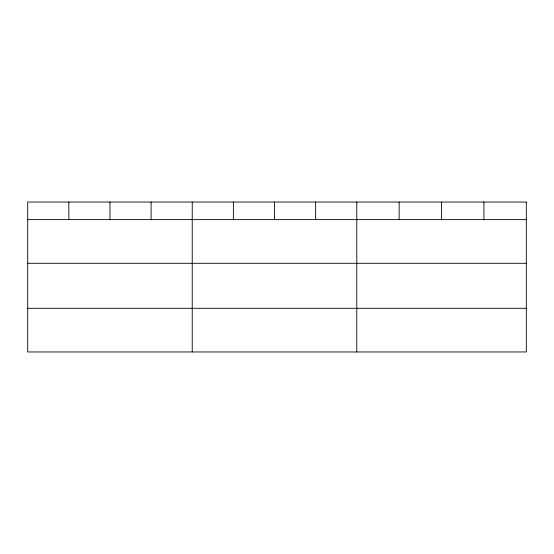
<?xml version="1.0" encoding="UTF-8"?>
<svg xmlns="http://www.w3.org/2000/svg" width="554" height="554" viewBox="0 0 554 554"><rect width="100%" height="100%" fill="white"/><g stroke="black" fill="none" stroke-linecap="round" stroke-linejoin="round"><path stroke-width="0.83" d="M27.7 219.619L526.3 219.619M27.7 263.295L526.3 263.295M27.7 308.294L526.3 308.294M483.919 202.037L483.919 219.619M441.538 202.037L441.538 219.619M399.157 202.037L399.157 219.619M356.776 202.037L356.776 351.963M315.642 202.037L315.642 219.619M274.507 202.037L274.507 219.619M233.373 202.037L233.373 219.619M192.238 202.037L192.238 351.963M151.103 202.037L151.103 219.619M109.969 202.037L109.969 219.619M68.835 202.037L68.835 219.619M526.3 202.037L27.7 202.037L27.7 351.963L526.3 351.963L526.3 202.037"/></g></svg>
